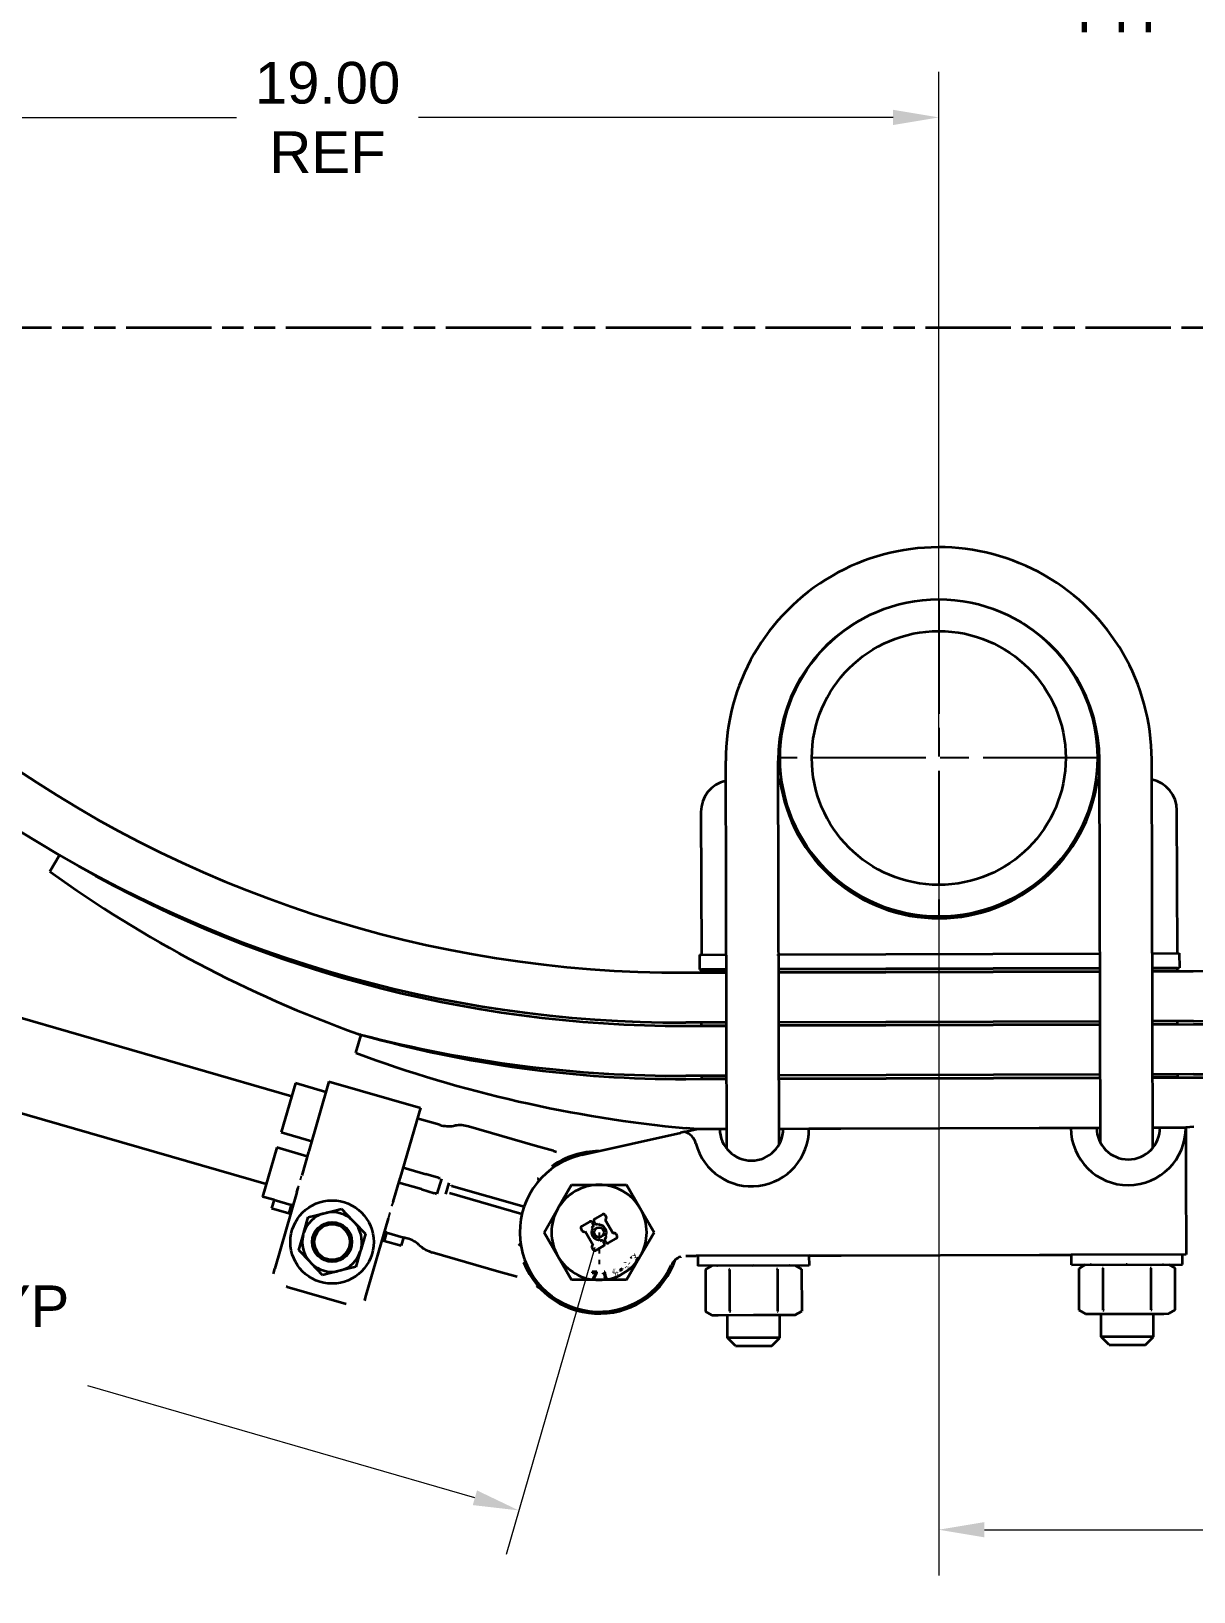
# Model space of a CAD drawing. Header units: inches. Extents: x 0 to 133, y 0 to 86.
# Drawn here: x 29.63 to 47.95, y 47.9 to 72.49 of the extents above; entities that cross this region are included whole.
import ezdxf

# ---------------------------------------------------------------- set-up
doc = ezdxf.new("R2010")
doc.units = ezdxf.units.IN
doc.header["$LTSCALE"] = 4
doc.header["$MEASUREMENT"] = 0
for name, pattern in [('CHAIN', [0.7087, 0.4724, -0.0591, 0.1181, -0.0591]), ('DASHED', [0.2067, 0.1654, -0.0413]), ('DOUBLE_DASH_CHAIN', [1.2403, 0.6614, -0.0827, 0.1654, -0.0827, 0.1654, -0.0827])]:
    doc.linetypes.add(name, pattern=pattern)
for name, color, linetype, lineweight in [('Center Mark(Hutchens)', 7, 'Continuous', 25), ('Dimensions(Hutchens)', 7, 'Continuous', 25), ('Hidden Edges(Hutchens)', 7, 'DASHED', 25), ('Phantom Lines(Hutchens)', 7, 'DOUBLE_DASH_CHAIN', 70), ('Visible Edges(Hutchens)', 7, 'Continuous', 35)]:
    doc.layers.add(name, color=color, linetype=linetype, lineweight=lineweight)
doc.styles.add('Hutchens .164', font='ARIAL.TTF')
doc.dimstyles.new('HUTCHENS STD DIM X.XX', dxfattribs={"dimscale": 4, "dimtxt": 0.164, "dimasz": 0.18, "dimexe": 0.18, "dimexo": 0.0625, "dimgap": 0.09, "dimtad": 0, "dimtih": 1, "dimtoh": 1, "dimrnd": 1e-08, "dimzin": 4, "dimdsep": 46, "dimtxsty": 'Hutchens .164', "dimcen": 0.09, "dimclrd": 211, "dimclre": 211, "dimclrt": 7, "dimadec": 0, "dimazin": 1, "dimtfac": 0.762195, "dimtofl": 0, "dimtmove": 0, "dimatfit": 3, "dimfxl": 0, "dimtolj": 1, "dimtzin": 0, "dimlwd": 9, "dimlwe": 9, "dimarcsym": 0})

# ---------------------------------------------------------------- blocks, each defined once
blk = doc.blocks.new('*D29')
at = {"layer": 'Defpoints', "color": 0, "linetype": 'Continuous'}
for p in [(20.082, 58.906), (38.576, 53.565), (37.311, 49.184)]:
    blk.add_point(p, dxfattribs=at)
at = {"layer": 'Dimensions(Hutchens)', "color": 211, "linetype": 'Continuous', "lineweight": 9}
for p, q in [((20.013, 58.665), (18.617, 53.833)), ((19.509, 54.325), (25.609, 52.563)), ((38.507, 53.325), (37.111, 48.492)), ((36.619, 49.384), (30.519, 51.145))]:
    blk.add_line(p, q, dxfattribs=at)
at = {"layer": 'Dimensions(Hutchens)', "color": 211, "linetype": 'Continuous'}
for points in [[(19.542, 54.44), (19.475, 54.21), (18.817, 54.525)], [(36.653, 49.499), (36.586, 49.268), (37.311, 49.184)]]:
    blk.add_solid(points, dxfattribs=at)
at = {"layer": 'Dimensions(Hutchens)', "color": 7, "linetype": 'Continuous', "lineweight": 9, "insert": (28.064, 51.854), "char_height": 0.656, "attachment_point": 5, "style": 'Hutchens .164'}
blk.add_mtext('\\A1;19.25 TYP\\PREF', dxfattribs=at)
blk = doc.blocks.new('*D31')
at = {"layer": 'Defpoints', "color": 0, "linetype": 'Continuous'}
for p in [(43.929, 61.04), (93.104, 61.05), (93.104, 48.88)]:
    blk.add_point(p, dxfattribs=at)
at = {"layer": 'Dimensions(Hutchens)', "color": 211, "linetype": 'Continuous', "lineweight": 9}
for p, q in [((43.929, 60.79), (43.929, 48.16)), ((93.104, 60.8), (93.104, 48.16)), ((44.649, 48.88), (64.817, 48.88)), ((92.384, 48.88), (72.216, 48.88))]:
    blk.add_line(p, q, dxfattribs=at)
at = {"layer": 'Dimensions(Hutchens)', "color": 211, "linetype": 'Continuous'}
for points in [[(44.649, 49), (44.649, 48.76), (43.929, 48.88)], [(92.384, 49), (92.384, 48.76), (93.104, 48.88)]]:
    blk.add_solid(points, dxfattribs=at)
at = {"layer": 'Dimensions(Hutchens)', "color": 7, "linetype": 'Continuous', "lineweight": 9, "insert": (68.516, 48.88), "char_height": 0.656, "attachment_point": 5, "style": 'Hutchens .164'}
blk.add_mtext('\\A1;49.00 NOMINAL', dxfattribs=at)
blk = doc.blocks.new('*D35')
at = {"layer": 'Defpoints', "color": 0, "linetype": 'Continuous'}
for p in [(68.582, 73.346), (68.582, 68.786), (25.082, 68.517)]:
    blk.add_point(p, dxfattribs=at)
at = {"layer": 'Dimensions(Hutchens)', "color": 211, "linetype": 'Continuous', "lineweight": 9}
for p, q in [((25.082, 68.767), (25.082, 74.066)), ((68.582, 69.036), (68.582, 74.066)), ((25.802, 73.346), (45.353, 73.346)), ((67.862, 73.346), (48.311, 73.346))]:
    blk.add_line(p, q, dxfattribs=at)
at = {"layer": 'Dimensions(Hutchens)', "color": 211, "linetype": 'Continuous'}
for points in [[(25.802, 73.466), (25.802, 73.226), (25.082, 73.346)], [(67.862, 73.466), (67.862, 73.226), (68.582, 73.346)]]:
    blk.add_solid(points, dxfattribs=at)
at = {"layer": 'Dimensions(Hutchens)', "color": 7, "linetype": 'Continuous', "lineweight": 9, "insert": (46.832, 73.346), "char_height": 0.656, "attachment_point": 5, "style": 'Hutchens .164'}
blk.add_mtext('\\A1;43.50\\PTYP', dxfattribs=at)
blk = doc.blocks.new('*D36')
at = {"layer": 'Defpoints', "color": 0, "linetype": 'Continuous'}
for p in [(43.929, 71.133), (25.082, 68.517), (43.929, 61.04)]:
    blk.add_point(p, dxfattribs=at)
at = {"layer": 'Dimensions(Hutchens)', "color": 211, "linetype": 'Continuous', "lineweight": 9}
for p, q in [((25.082, 68.767), (25.082, 71.853)), ((43.929, 61.29), (43.929, 71.853)), ((25.802, 71.133), (32.862, 71.133)), ((43.209, 71.133), (35.731, 71.133))]:
    blk.add_line(p, q, dxfattribs=at)
at = {"layer": 'Dimensions(Hutchens)', "color": 211, "linetype": 'Continuous'}
for points in [[(25.802, 71.253), (25.802, 71.013), (25.082, 71.133)], [(43.209, 71.253), (43.209, 71.013), (43.929, 71.133)]]:
    blk.add_solid(points, dxfattribs=at)
at = {"layer": 'Dimensions(Hutchens)', "color": 7, "linetype": 'Continuous', "lineweight": 9, "insert": (34.297, 71.133), "char_height": 0.656, "attachment_point": 5, "style": 'Hutchens .164'}
blk.add_mtext('\\A1;19.00\\PREF', dxfattribs=at)
blk = doc.blocks.new('*D39')
at = {"layer": 'Defpoints', "color": 0, "linetype": 'Continuous'}
for p in [(18.519, 76.553), (118.519, 64.393), (18.519, 58.906)]:
    blk.add_point(p, dxfattribs=at)
at = {"layer": 'Dimensions(Hutchens)', "color": 211, "linetype": 'Continuous', "lineweight": 9}
for p, q in [((18.519, 59.156), (18.519, 77.273)), ((118.519, 64.643), (118.519, 77.273)), ((19.239, 76.553), (62.809, 76.553)), ((117.799, 76.553), (74.229, 76.553))]:
    blk.add_line(p, q, dxfattribs=at)
at = {"layer": 'Dimensions(Hutchens)', "color": 211, "linetype": 'Continuous'}
for points in [[(19.239, 76.673), (19.239, 76.433), (18.519, 76.553)], [(117.799, 76.673), (117.799, 76.433), (118.519, 76.553)]]:
    blk.add_solid(points, dxfattribs=at)
at = {"layer": 'Dimensions(Hutchens)', "color": 7, "linetype": 'Continuous', "lineweight": 9, "insert": (68.519, 76.553), "char_height": 0.656, "attachment_point": 5, "style": 'Hutchens .164'}
blk.add_mtext('\\A1;100.00 REC CLEARANCE', dxfattribs=at)

msp = doc.modelspace()

# ---------------------------------------------------------------- linework, layer by layer
at = {"layer": 'Center Mark(Hutchens)', "linetype": 'CHAIN', "ltscale": 0.954115}
for p, q in [((43.9288, 63.541), (43.9288, 58.5394)), ((46.4295, 61.0402), (41.428, 61.0402))]:
    msp.add_line(p, q, dxfattribs=at)
at = {"layer": 'Center Mark(Hutchens)', "linetype": 'CHAIN', "ltscale": 0.069341}
msp.add_line((38.5762, 53.5648), (38.5762, 53.0648), dxfattribs=at)
at = {"layer": 'Hidden Edges(Hutchens)', "ltscale": 0.007043}
for p, q in [((41.3912, 57.9288), (41.3912, 57.9438)), ((41.4389, 57.929), (41.4388, 57.944)), ((41.5319, 57.9292), (41.5318, 57.9442)), ((41.6881, 57.9297), (41.6881, 57.9447)), ((39.0412, 52.3722), (39.0357, 52.3862)), ((39.1791, 52.4527), (39.1862, 52.4395)), ((39.4172, 52.6198), (39.4272, 52.6086)), ((38.7564, 52.2976), (38.7543, 52.3124))]:
    msp.add_line(p, q, dxfattribs=at)
at = {"layer": 'Hidden Edges(Hutchens)'}
msp.add_line((47.8213, 55.2176), (47.8213, 55.2176), dxfattribs=at)
at = {"layer": 'Hidden Edges(Hutchens)', "ltscale": 0.125298}
for p, q in [((33.8158, 54.2007), (33.8888, 54.4536)), ((35.2569, 53.7846), (35.3299, 54.0374))]:
    msp.add_line(p, q, dxfattribs=at)
at = {"layer": 'Hidden Edges(Hutchens)', "ltscale": 0.005895}
msp.add_line((35.3299, 54.0374), (35.3328, 54.0473), dxfattribs=at)
at = {"layer": 'Hidden Edges(Hutchens)', "ltscale": 0.7545}
msp.add_arc((43.9289, 61.0047), 2.5313, 61.9316, 118.41321, dxfattribs=at)
at = {"layer": 'Hidden Edges(Hutchens)', "ltscale": 0.005452}
msp.add_arc((38.5762, 53.5648), 1.28, 340.45959, 340.98154, dxfattribs=at)
at = {"layer": 'Phantom Lines(Hutchens)', "lineweight": 35, "ltscale": 0.507841}
msp.add_line((16.0061, 67.8251), (121.8251, 67.8251), dxfattribs=at)
at = {"layer": 'Visible Edges(Hutchens)'}
for p, q in [((40.591, 54.8799), (40.5726, 60.9946)), ((41.4158, 54.9563), (41.3976, 60.9971)), ((46.4783, 54.9715), (46.4601, 61.0123)), ((47.3035, 54.9001), (47.2851, 61.0148)), ((41.4264, 60.6939), (41.3985, 60.6939)), ((46.461, 60.7091), (46.4332, 60.709)), ((40.1813, 60.1902), (40.1881, 57.9402)), ((47.688, 57.9628), (47.6813, 60.2128)), ((29.9217, 59.2494), (30.0745, 59.5072)), ((25.3256, 58.1407), (33.7321, 55.7131)), ((40.1568, 57.9401), (40.5818, 57.9414)), ((40.1568, 57.9401), (40.1575, 57.7081)), ((40.1881, 57.9402), (40.5818, 57.9414)), ((41.4068, 57.9439), (46.4693, 57.9591)), ((41.4068, 57.9439), (46.4693, 57.9591)), ((47.2943, 57.9616), (47.7193, 57.9629)), ((47.2943, 57.9616), (47.688, 57.9628)), ((47.7193, 57.9629), (47.72, 57.7309)), ((39.9389, 57.6575), (40.5827, 57.6594)), ((40.1575, 57.7081), (40.5825, 57.7094)), ((40.5825, 57.7094), (40.1888, 57.7082)), ((40.1889, 57.6582), (40.1888, 57.7082)), ((40.5827, 57.6594), (40.1889, 57.6582)), ((41.4075, 57.7119), (46.47, 57.7271)), ((46.47, 57.7271), (41.4075, 57.7119)), ((41.4077, 57.6619), (46.4701, 57.6771)), ((46.4701, 57.6771), (41.4077, 57.6619)), ((47.295, 57.7296), (47.72, 57.7309)), ((47.6887, 57.7308), (47.295, 57.7296)), ((47.2951, 57.6796), (47.9389, 57.6815)), ((47.6889, 57.6808), (47.2951, 57.6796)), ((47.6889, 57.6808), (47.6887, 57.7308)), ((40.585, 56.8714), (39.9413, 56.8695)), ((39.9414, 56.8195), (40.5852, 56.8214)), ((40.585, 56.8714), (40.1913, 56.8702)), ((40.1914, 56.8202), (40.1913, 56.8702)), ((40.5852, 56.8214), (40.1914, 56.8202)), ((46.4725, 56.8891), (41.41, 56.8739)), ((46.4725, 56.8891), (41.41, 56.8739)), ((41.4102, 56.8239), (46.4727, 56.8391)), ((46.4727, 56.8391), (41.4102, 56.8239)), ((47.9413, 56.8935), (47.2975, 56.8916)), ((47.6913, 56.8928), (47.2975, 56.8916)), ((47.2977, 56.8416), (47.9413, 56.8435)), ((47.6914, 56.8428), (47.2977, 56.8416)), ((47.6914, 56.8428), (47.6913, 56.8928)), ((24.9261, 56.7573), (33.3326, 54.3296)), ((34.7455, 56.392), (34.8266, 56.6802)), ((33.7905, 55.9153), (33.567, 55.1415)), ((34.2709, 55.7766), (33.7905, 55.9153)), ((34.3189, 55.9428), (34.0014, 54.8437)), ((34.3189, 55.9428), (35.76, 55.5267)), ((40.5876, 56.0334), (39.9438, 56.0315)), ((39.944, 55.9815), (40.5877, 55.9834)), ((40.5876, 56.0334), (40.1938, 56.0322)), ((40.194, 55.9822), (40.1938, 56.0322)), ((40.5877, 55.9834), (40.194, 55.9822)), ((46.475, 56.0511), (41.4126, 56.0359)), ((46.475, 56.0511), (41.4126, 56.0359)), ((41.4127, 55.9859), (46.4752, 56.0011)), ((46.4752, 56.0011), (41.4127, 55.9859)), ((47.9438, 56.0555), (47.3, 56.0536)), ((47.6938, 56.0548), (47.3, 56.0536)), ((47.3002, 56.0036), (47.9439, 56.0055)), ((47.6939, 56.0048), (47.3002, 56.0036)), ((47.6939, 56.0048), (47.6938, 56.0548)), ((35.76, 55.5267), (35.4426, 54.4275)), ((36.0684, 55.2575), (35.712, 55.3605)), ((33.567, 55.1415), (34.0474, 55.0027)), ((36.2845, 55.2439), (36.3049, 55.2471)), ((37.5716, 54.9301), (36.521, 55.2335)), ((38.3031, 54.7846), (39.8582, 55.1328)), ((39.9209, 55.1468), (39.8582, 55.1328)), ((39.9209, 55.1468), (40.1338, 55.1945)), ((40.0713, 55.1943), (39.9463, 55.205)), ((40.0713, 55.1943), (40.1338, 55.1945)), ((40.1338, 55.1945), (40.4776, 55.1955)), ((40.4776, 55.1955), (40.5901, 55.1959)), ((41.4151, 55.1983), (41.4776, 55.1985)), ((41.4776, 55.1985), (41.8838, 55.1998)), ((41.8838, 55.1998), (42.3838, 55.2013)), ((42.3838, 55.2013), (45.5088, 55.2107)), ((42.3838, 55.2013), (45.5088, 55.2107)), ((45.5088, 55.2107), (46.0088, 55.2122)), ((46.0088, 55.2122), (46.415, 55.2134)), ((46.415, 55.2134), (46.4775, 55.2136)), ((47.3025, 55.2161), (47.415, 55.2164)), ((47.415, 55.2164), (47.8213, 55.2176)), ((47.9473, 55.2294), (47.8213, 55.2176)), ((47.8213, 55.2176), (47.8235, 54.4676)), ((33.4976, 54.9013), (33.2742, 54.1274)), ((33.978, 54.7626), (33.4976, 54.9013)), ((33.9993, 54.8364), (33.8917, 54.4635)), ((34.0014, 54.8437), (33.9993, 54.8364)), ((37.8575, 54.8476), (37.5716, 54.9301)), ((37.8644, 54.5923), (37.8299, 54.6047)), ((35.3328, 54.0473), (35.4405, 54.4202)), ((35.7756, 54.2435), (35.4191, 54.3464)), ((35.4426, 54.4275), (35.4405, 54.4202)), ((35.4885, 54.5866), (35.8449, 54.4837)), ((36.048, 54.425), (35.8449, 54.4837)), ((36.0269, 54.1716), (36.0959, 54.4104)), ((36.048, 54.425), (36.066, 54.4198)), ((36.0743, 54.4174), (36.066, 54.4198)), ((36.2074, 54.346), (36.1556, 54.1667)), ((37.6177, 54.4131), (37.6214, 54.3715)), ((47.8235, 54.4676), (47.8273, 53.2176)), ((33.4543, 54.0754), (33.2742, 54.1274)), ((33.8158, 54.2007), (33.4674, 52.9944)), ((35.7756, 54.2435), (35.9786, 54.1848)), ((35.9967, 54.1796), (35.9786, 54.1848)), ((35.9967, 54.1796), (36.005, 54.1772)), ((37.3595, 53.8511), (36.2171, 54.181)), ((36.2518, 54.3011), (37.3941, 53.9712)), ((37.9267, 53.9398), (38.1432, 54.3148)), ((38.1432, 54.3148), (38.5762, 54.3148)), ((38.5762, 54.3148), (39.0092, 54.3148)), ((39.0092, 54.3148), (39.2257, 53.9398)), ((33.4543, 54.0754), (33.4169, 53.9457)), ((33.4169, 53.9457), (33.6871, 53.8677)), ((33.4543, 54.0754), (33.7245, 53.9974)), ((33.7245, 53.9974), (33.6871, 53.8677)), ((33.6871, 53.8677), (33.7171, 53.859)), ((33.7545, 53.9887), (33.7245, 53.9974)), ((33.9936, 53.8039), (34.2355, 53.8637)), ((34.2355, 53.8637), (34.2775, 53.8741)), ((34.2775, 53.8741), (34.5194, 53.9339)), ((34.5194, 53.9339), (34.6921, 53.7544)), ((37.7102, 53.5648), (37.9267, 53.9398)), ((39.2257, 53.9398), (39.4422, 53.5648)), ((33.9245, 53.5645), (33.9936, 53.8039)), ((34.6921, 53.7544), (34.7221, 53.7231)), ((34.7221, 53.7231), (34.8948, 53.5436)), ((34.9085, 52.5783), (35.2569, 53.7846)), ((38.293, 53.6178), (38.3083, 53.5914)), ((38.4263, 53.7308), (38.3045, 53.6605)), ((38.4633, 53.6448), (38.4728, 53.6503)), ((38.4753, 53.624), (38.4633, 53.6448)), ((38.4842, 53.693), (38.4689, 53.7194)), ((38.496, 53.735), (38.5113, 53.7086)), ((38.6292, 53.848), (38.5074, 53.7777)), ((38.5539, 53.6971), (38.5634, 53.7026)), ((38.5634, 53.7026), (38.5754, 53.6818)), ((38.6716, 53.7651), (38.6757, 53.7675)), ((38.7974, 53.5473), (38.6716, 53.7651)), ((38.6872, 53.8101), (38.6719, 53.8366)), ((33.8434, 53.2836), (33.9125, 53.5229)), ((33.9125, 53.5229), (33.9245, 53.5645)), ((34.8948, 53.5436), (34.8257, 53.3043)), ((35.1582, 53.4428), (35.1882, 53.4341)), ((35.2257, 53.5638), (35.1882, 53.4341)), ((35.1882, 53.4341), (35.4584, 53.3561)), ((35.2257, 53.5638), (35.1957, 53.5725)), ((35.2257, 53.5638), (35.4959, 53.4858)), ((35.4959, 53.4858), (35.4584, 53.3561)), ((35.5521, 53.4696), (35.4959, 53.4858)), ((35.7422, 53.3659), (35.7577, 53.3523)), ((37.313, 53.3581), (37.3383, 53.3913)), ((37.9267, 53.1898), (37.7102, 53.5648)), ((38.351, 53.58), (38.3551, 53.5823)), ((38.3551, 53.5823), (38.4808, 53.3645)), ((38.4808, 53.3645), (38.4767, 53.3621)), ((38.5891, 53.427), (38.5771, 53.4478)), ((38.5985, 53.4325), (38.5891, 53.427)), ((38.6564, 53.3946), (38.6412, 53.421)), ((38.6683, 53.4366), (38.6835, 53.4102)), ((38.6771, 53.5056), (38.6891, 53.4848)), ((38.6891, 53.4848), (38.6797, 53.4793)), ((38.7262, 53.3988), (38.848, 53.4691)), ((38.8015, 53.5496), (38.7974, 53.5473)), ((38.8594, 53.5118), (38.8442, 53.5382)), ((39.4422, 53.5648), (39.2257, 53.1898)), ((34.0161, 53.104), (33.8434, 53.2836)), ((34.8137, 53.2627), (34.7446, 53.0233)), ((34.8257, 53.3043), (34.8137, 53.2627)), ((36.9984, 52.9452), (35.9478, 53.2486)), ((38.1432, 52.8148), (37.9267, 53.1898)), ((38.4653, 53.3195), (38.4805, 53.293)), ((38.5232, 53.2816), (38.645, 53.3519)), ((39.2257, 53.1898), (39.0092, 52.8148)), ((39.0708, 53.1772), (39.0839, 53.1662)), ((39.0839, 53.1662), (39.0845, 53.1669)), ((39.1944, 53.1668), (39.1566, 53.1216)), ((39.1575, 53.1011), (39.2051, 53.1578)), ((39.2051, 53.1578), (39.1944, 53.1668)), ((39.9409, 53.1939), (40.1061, 53.1944)), ((41.8898, 53.1998), (40.1061, 53.1944)), ((40.1336, 53.1945), (40.1341, 53.038)), ((41.8836, 53.1997), (41.8841, 53.0432)), ((41.8898, 53.1998), (42.3898, 53.2013)), ((42.3898, 53.2013), (45.5148, 53.2107)), ((45.5148, 53.2107), (46.0148, 53.2122)), ((47.8273, 53.2176), (46.0148, 53.2122)), ((46.0215, 53.0557), (46.0211, 53.2122)), ((47.7715, 53.061), (47.7711, 53.2175)), ((33.4435, 52.9116), (33.4674, 52.9944)), ((34.0461, 53.0728), (34.0161, 53.104)), ((34.2189, 52.8933), (34.0461, 53.0728)), ((34.4607, 52.9531), (34.2189, 52.8933)), ((34.5027, 52.9635), (34.4607, 52.9531)), ((34.7446, 53.0233), (34.5027, 52.9635)), ((37.2843, 52.8627), (36.9984, 52.9452)), ((37.4262, 53.075), (37.3904, 53.0828)), ((38.5424, 52.9441), (38.4662, 52.9441)), ((38.4662, 52.9441), (38.4662, 52.93)), ((38.4662, 52.93), (38.5282, 52.93)), ((38.5282, 52.93), (38.4733, 52.8241)), ((38.4905, 52.8241), (38.5424, 52.9261)), ((38.5424, 52.9261), (38.5424, 52.9441)), ((38.6339, 52.9223), (38.6358, 52.9115)), ((38.6358, 52.9115), (38.6573, 52.9152)), ((38.6677, 52.9452), (38.6554, 52.9431)), ((38.6573, 52.9152), (38.6713, 52.836)), ((38.6865, 52.8387), (38.6677, 52.9452)), ((38.8266, 52.8776), (38.8259, 52.8773)), ((38.8259, 52.8773), (38.8324, 52.8633)), ((38.9402, 52.994), (38.9008, 52.9713)), ((38.9008, 52.9713), (38.9081, 52.9587)), ((38.9081, 52.9587), (38.9475, 52.9814)), ((38.9475, 52.9814), (38.9402, 52.994)), ((39.1445, 53.1121), (39.1575, 53.1011)), ((41.8841, 53.0432), (40.1341, 53.038)), ((40.3531, 53.0386), (40.2518, 52.9797)), ((40.2518, 52.9797), (40.2537, 52.3209)), ((40.6305, 52.9809), (40.6325, 52.3221)), ((41.388, 52.9832), (41.39, 52.3244)), ((41.6651, 53.0426), (41.7667, 52.9843)), ((41.7667, 52.9843), (41.7687, 52.3255)), ((46.0215, 53.0557), (47.7715, 53.061)), ((46.2405, 53.0564), (46.1392, 52.9975)), ((46.1412, 52.3386), (46.1392, 52.9975)), ((46.52, 52.3398), (46.518, 52.9986)), ((47.2774, 52.3421), (47.2755, 53.0009)), ((47.5525, 53.0603), (47.6542, 53.002)), ((47.6562, 52.3432), (47.6542, 53.002)), ((33.6621, 52.707), (34.5906, 52.4389)), ((38.5762, 52.8148), (38.1432, 52.8148)), ((38.4733, 52.8241), (38.4905, 52.8241)), ((39.0092, 52.8148), (38.5762, 52.8148)), ((38.6713, 52.836), (38.6498, 52.8323)), ((38.6498, 52.8323), (38.6519, 52.8202)), ((38.6519, 52.8202), (38.7096, 52.8304)), ((38.7075, 52.8424), (38.6865, 52.8387)), ((38.7096, 52.8304), (38.7075, 52.8424)), ((34.8846, 52.4954), (34.9085, 52.5783)), ((40.3554, 52.2626), (40.2537, 52.3209)), ((40.3554, 52.2626), (40.4433, 52.2629)), ((40.4433, 52.2629), (41.0114, 52.2646)), ((40.6, 51.9009), (40.5989, 52.2634)), ((41.0114, 52.2646), (41.5795, 52.2663)), ((41.425, 51.9034), (41.4239, 52.2659)), ((41.5795, 52.2663), (41.6674, 52.2666)), ((41.6674, 52.2666), (41.7687, 52.3255)), ((46.2429, 52.2804), (46.1412, 52.3386)), ((46.2429, 52.2804), (46.3308, 52.2806)), ((46.3308, 52.2806), (46.8989, 52.2823)), ((46.4875, 51.9186), (46.4864, 52.2811)), ((46.8989, 52.2823), (47.467, 52.284)), ((47.3125, 51.9211), (47.3114, 52.2836)), ((47.467, 52.284), (47.5549, 52.2843)), ((47.5549, 52.2843), (47.6562, 52.3432)), ((41.425, 51.9034), (40.6, 51.9009)), ((40.7254, 51.7763), (40.6, 51.9009)), ((41.3004, 51.778), (41.425, 51.9034)), ((47.3125, 51.9211), (46.4875, 51.9186)), ((46.6128, 51.794), (46.4875, 51.9186)), ((47.1878, 51.7957), (47.3125, 51.9211)), ((40.7254, 51.7763), (41.3004, 51.778)), ((46.6128, 51.794), (47.1878, 51.7957))]:
    msp.add_line(p, q, dxfattribs=at)
at = {"layer": 'Visible Edges(Hutchens)', "flags": 128}
for points in [[(37.8575, 54.8476), (37.9049, 54.8351)], [(38.3354, 54.8219), (38.3289, 54.8207)], [(37.6177, 54.4131), (37.6263, 54.4227)], [(37.8099, 54.5523), (37.8108, 54.5545)], [(33.8158, 54.2007), (33.8347, 54.2663)], [(36.005, 54.1772), (36.0132, 54.1749)], [(36.2518, 54.3011), (36.2457, 54.3082)], [(35.3328, 54.0473), (35.3305, 54.0393)], [(39.085, 53.2054), (39.0844, 53.2045)], [(39.0845, 53.1669), (39.0845, 53.1672)], [(39.0869, 53.1801), (39.0871, 53.1806)], [(39.0949, 53.1955), (39.0953, 53.196)], [(39.1081, 53.2037), (39.1086, 53.2037)], [(39.1235, 53.1985), (39.1251, 53.197)], [(39.1333, 53.2116), (39.1316, 53.2128)], [(39.141, 53.1528), (39.1412, 53.1512)], [(39.1477, 53.1914), (39.1474, 53.1921)], [(39.1531, 53.1659), (39.153, 53.1668)], [(39.1566, 53.1216), (39.1565, 53.1229)], [(39.8641, 53.1815), (39.8673, 53.1825)], [(37.3904, 53.0828), (37.3867, 53.0922)], [(37.3904, 53.0828), (37.3909, 53.0851)], [(38.6554, 52.9431), (38.6555, 52.9418)], [(38.7859, 52.965), (38.7856, 52.964)], [(38.7885, 52.9329), (38.789, 52.9317)], [(38.803, 52.9404), (38.8023, 52.942)], [(38.8055, 52.9866), (38.8047, 52.9862)], [(38.811, 52.9746), (38.8115, 52.9749)], [(38.8132, 52.9107), (38.8141, 52.9105)], [(38.8192, 52.9249), (38.8185, 52.9252)], [(38.8275, 52.9748), (38.829, 52.9741)], [(38.8342, 52.9881), (38.8333, 52.9884)], [(38.8348, 52.9276), (38.8343, 52.9274)], [(38.8372, 52.914), (38.838, 52.9144)], [(38.8415, 52.881), (38.841, 52.8808)], [(38.8454, 52.8675), (38.8471, 52.8683)], [(38.8486, 52.9497), (38.8487, 52.9494)], [(38.8515, 52.9427), (38.8511, 52.9421)], [(38.8563, 52.9322), (38.8571, 52.9298)], [(38.8648, 52.9533), (38.8639, 52.9552)], [(38.8741, 52.902), (38.8745, 52.905)], [(38.9837, 53.0933), (38.9816, 53.0913)], [(38.9867, 53.0619), (38.9864, 53.0628)], [(38.9923, 53.0831), (38.993, 53.0837)], [(38.9945, 53.0207), (38.9968, 53.0181)], [(39.007, 53.0312), (39.0061, 53.0323)], [(39.0137, 53.0849), (39.0145, 53.0845)], [(39.0334, 53.0061), (39.0317, 53.0072)], [(39.0407, 53.0596), (39.0416, 53.0585)], [(39.0532, 53.0701), (39.0509, 53.0727)], [(39.0554, 53.0078), (39.0547, 53.0072)], [(39.0609, 53.0289), (39.0611, 53.028)], [(39.064, 52.9976), (39.0661, 52.9996)], [(40.441, 53.0389), (40.4334, 53.0388)], [(40.6305, 52.9809), (40.6218, 52.9858)], [(41.0091, 53.0406), (40.9939, 53.0405)], [(41.388, 52.9832), (41.3705, 52.9881)], [(41.5772, 53.0423), (41.5696, 53.0422)], [(41.7667, 52.9843), (41.758, 52.9892)], [(46.3284, 53.0566), (46.3208, 53.0565)], [(46.518, 52.9986), (46.5092, 53.0035)], [(46.8965, 53.0583), (46.8814, 53.0582)], [(47.2755, 53.0009), (47.258, 53.0058)], [(47.4646, 53.06), (47.4571, 53.0599)], [(47.6542, 53.002), (47.6455, 53.0069)], [(33.6621, 52.707), (33.6453, 52.7121)], [(37.6331, 52.6871), (37.5935, 52.7159)], [(37.6331, 52.6871), (37.6332, 52.687)], [(38.8324, 52.8633), (38.8328, 52.8634)], [(34.8846, 52.4954), (34.8812, 52.4856)], [(40.2537, 52.3209), (40.2625, 52.316)], [(40.4433, 52.2629), (40.4509, 52.263)], [(40.6325, 52.3221), (40.6499, 52.3172)], [(41.0114, 52.2646), (41.0266, 52.2648)], [(41.39, 52.3244), (41.3987, 52.3194)], [(41.5795, 52.2663), (41.5871, 52.2665)], [(46.1412, 52.3386), (46.1499, 52.3337)], [(46.3308, 52.2806), (46.3384, 52.2808)], [(46.52, 52.3398), (46.5374, 52.3349)], [(46.8989, 52.2823), (46.9141, 52.2825)], [(47.2774, 52.3421), (47.2862, 52.3371)], [(47.467, 52.284), (47.4746, 52.2842)]]:
    msp.add_lwpolyline(points, dxfattribs=at)
at = {"layer": 'Visible Edges(Hutchens)'}
for centre, radius in [((43.9288, 61.0402), 2.5), ((43.9288, 61.0402), 2), ((34.3691, 53.4136), 0.6562), ((34.3691, 53.4136), 0.3126), ((34.3691, 53.4136), 0.3125), ((34.3691, 53.4136), 0.28), ((38.5762, 53.5648), 0.0781)]:
    msp.add_circle(centre, radius, dxfattribs=at)
for centre, radius, start, end in [((43.9289, 61.0047), 3.3563, 0.1724, 180.1724), ((43.9289, 61.0047), 2.5313, 118.41321, 180.1724), ((43.9289, 61.0047), 2.5313, 0.1724, 61.9316), ((39.8825, 76.422), 18.7646, 233.75273, 270.17237), ((40.6813, 60.1917), 0.5, 102.4413, 180.1724), ((43.9288, 61.0402), 2.5263, 187.87852, 352.46628), ((47.1813, 60.2113), 0.5, 0.1724, 77.90351), ((47.8704, 80.4396), 22.7582, 270.17242, 299.97177), ((39.8824, 76.422), 19.5526, 236.70756, 270.17237), ((39.8835, 76.0617), 19.2423, 239.35203, 270.1724), ((41.403, 75.1654), 19.625, 234.19443, 250.25379), ((47.8704, 80.4396), 23.5462, 270.17242, 295.31743), ((47.8719, 79.9234), 23.0799, 270.17242, 295.86219), ((39.8835, 76.0617), 20.0303, 255.21702, 255.37677), ((39.8835, 76.0617), 20.0303, 255.37677, 270.1724), ((39.8878, 74.6583), 18.6769, 254.27708, 270.17221), ((47.8703, 80.4396), 24.3842, 270.17257, 282.35864), ((47.8765, 78.4037), 22.3983, 270.17249, 283.45793), ((41.8975, 75.7426), 20.63, 249.71561, 264.57289), ((36.2071, 55.7379), 0.5, 253.89234, 278.90006), ((36.3823, 54.7531), 0.5, 73.89234, 98.90006), ((39.8589, 54.9046), 0.25, 14.64992, 75.65559), ((40.9776, 55.197), 0.9063, 194.64992, 0.1724), ((40.9776, 55.197), 0.5, 180.1724, 0.1724), ((46.915, 55.2149), 0.9063, 180.1724, 0.1724), ((46.915, 55.2149), 0.5, 180.1724, 0.1724), ((38.5762, 53.5648), 1.28, 90.19106, 125.6658), ((38.5762, 53.5648), 1.25, 102.62032, 335.54809), ((38.5762, 53.5648), 0.75, 90, 150), ((38.5762, 53.5648), 0.75, 30, 90), ((34.3691, 53.4136), 0.4695, 106.53684, 161.24784), ((34.3691, 53.4136), 0.4695, 46.53684, 101.24784), ((38.5762, 53.5648), 0.75, 150, 210), ((38.6449, 53.8209), 0.0313, 30, 120), ((38.5762, 53.5648), 0.75, 330, 30), ((34.3691, 53.4136), 0.4695, 346.53684, 41.24784), ((38.3201, 53.6334), 0.0313, 120, 210), ((38.4419, 53.7037), 0.0313, 30, 120), ((38.5762, 53.5648), 0.117, 149.5768, 270.4232), ((38.4571, 53.6773), 0.0313, 300, 30), ((38.5231, 53.7506), 0.0313, 120, 210), ((38.5383, 53.7242), 0.0312, 210, 300), ((38.5762, 53.5648), 0.117, 329.5768, 90.4232), ((38.6601, 53.7945), 0.0313, 300, 30), ((34.3691, 53.4136), 0.4695, 166.53684, 221.24784), ((35.4134, 52.9892), 0.5, 48.88462, 73.89234), ((38.3353, 53.607), 0.0313, 210, 300), ((38.4923, 53.3351), 0.0312, 120, 210), ((38.6141, 53.4054), 0.0312, 30, 120), ((38.6294, 53.379), 0.0313, 300, 30), ((38.6953, 53.4523), 0.0312, 120, 210), ((38.7106, 53.4259), 0.0312, 210, 300), ((38.8171, 53.5226), 0.0312, 30, 120), ((38.8324, 53.4962), 0.0312, 300, 30), ((34.3691, 53.4136), 0.4695, 286.53684, 341.24784), ((36.0865, 53.729), 0.5, 228.88462, 253.89234), ((38.5762, 53.5648), 1.28, 202.11888, 340.45959), ((38.5762, 53.5648), 0.75, 210, 270), ((38.5076, 53.3087), 0.0312, 210, 300), ((38.5762, 53.5648), 0.75, 270, 330), ((39.9417, 52.9439), 0.25, 108.08062, 155.54809), ((34.3691, 53.4136), 0.4695, 226.53684, 281.24784)]:
    msp.add_arc(centre, radius, start, end, dxfattribs=at)

# ---------------------------------------------------------------- dimensions: what is measured, and where the dimension line sits
at = {"layer": 'Dimensions(Hutchens)', "color": 211, "linetype": 'Continuous', "lineweight": 9}
for base, p1, p2, text, override, picture, middle in [((18.5194, 76.5533), (118.5194, 64.3933), (18.5194, 58.9056), '<> REC CLEARANCE', {"dimtih": 0, "dimtoh": 0, "dimdec": 2, "dimtp": 0, "dimtm": 0, "dimtdec": 2, "dimatfit": 2}, '*D39', (68.5194, 76.5533)), ((68.5819, 73.3458), (25.0819, 68.5174), (68.5819, 68.7858), '<>\\PTYP', {"dimtih": 0, "dimtoh": 0, "dimdec": 2, "dimtp": 0, "dimtm": 0, "dimtdec": 2, "dimatfit": 2}, '*D35', (46.8319, 73.3458)), ((43.9288, 71.1331), (25.0819, 68.5174), (43.9288, 61.0402), '<>\\PREF', {"dimtih": 0, "dimtoh": 0, "dimdec": 2, "dimlfac": 1.008128, "dimtp": 0, "dimtm": 0, "dimtdec": 2, "dimatfit": 2}, '*D36', (34.2966, 71.1331))]:
    dim = msp.add_linear_dim(base=base, p1=p1, p2=p2, text=text, dimstyle='HUTCHENS STD DIM X.XX', override=override, dxfattribs=at)
    dim.commit()
    dim.dimension.update_dxf_attribs({"geometry": picture, "text_midpoint": middle, "dimtype": 160})
for base, p1, p2, angle, text, override, picture, middle in [((93.1039, 48.8802), (43.9288, 61.0402), (93.1039, 61.0504), 180, '<> NOMINAL', {"dimtih": 0, "dimtoh": 0, "dimdec": 2, "dimlfac": 0.996439, "dimtp": 0, "dimtm": 0, "dimtdec": 2, "dimatfit": 2}, '*D31', (68.5163, 48.8802)), ((37.3111, 49.1838), (20.0819, 58.9056), (38.5762, 53.5648), 163.89234, '<> TYP\\PREF', {"dimdec": 2, "dimtp": 0, "dimtm": 0, "dimtdec": 2, "dimatfit": 2}, '*D29', (28.0639, 51.8542))]:
    dim = msp.add_linear_dim(base=base, p1=p1, p2=p2, angle=angle, text=text, dimstyle='HUTCHENS STD DIM X.XX', override=override, dxfattribs=at)
    dim.commit()
    dim.dimension.update_dxf_attribs({"geometry": picture, "text_midpoint": middle, "dimtype": 160})

doc.saveas('drawing.dxf')
